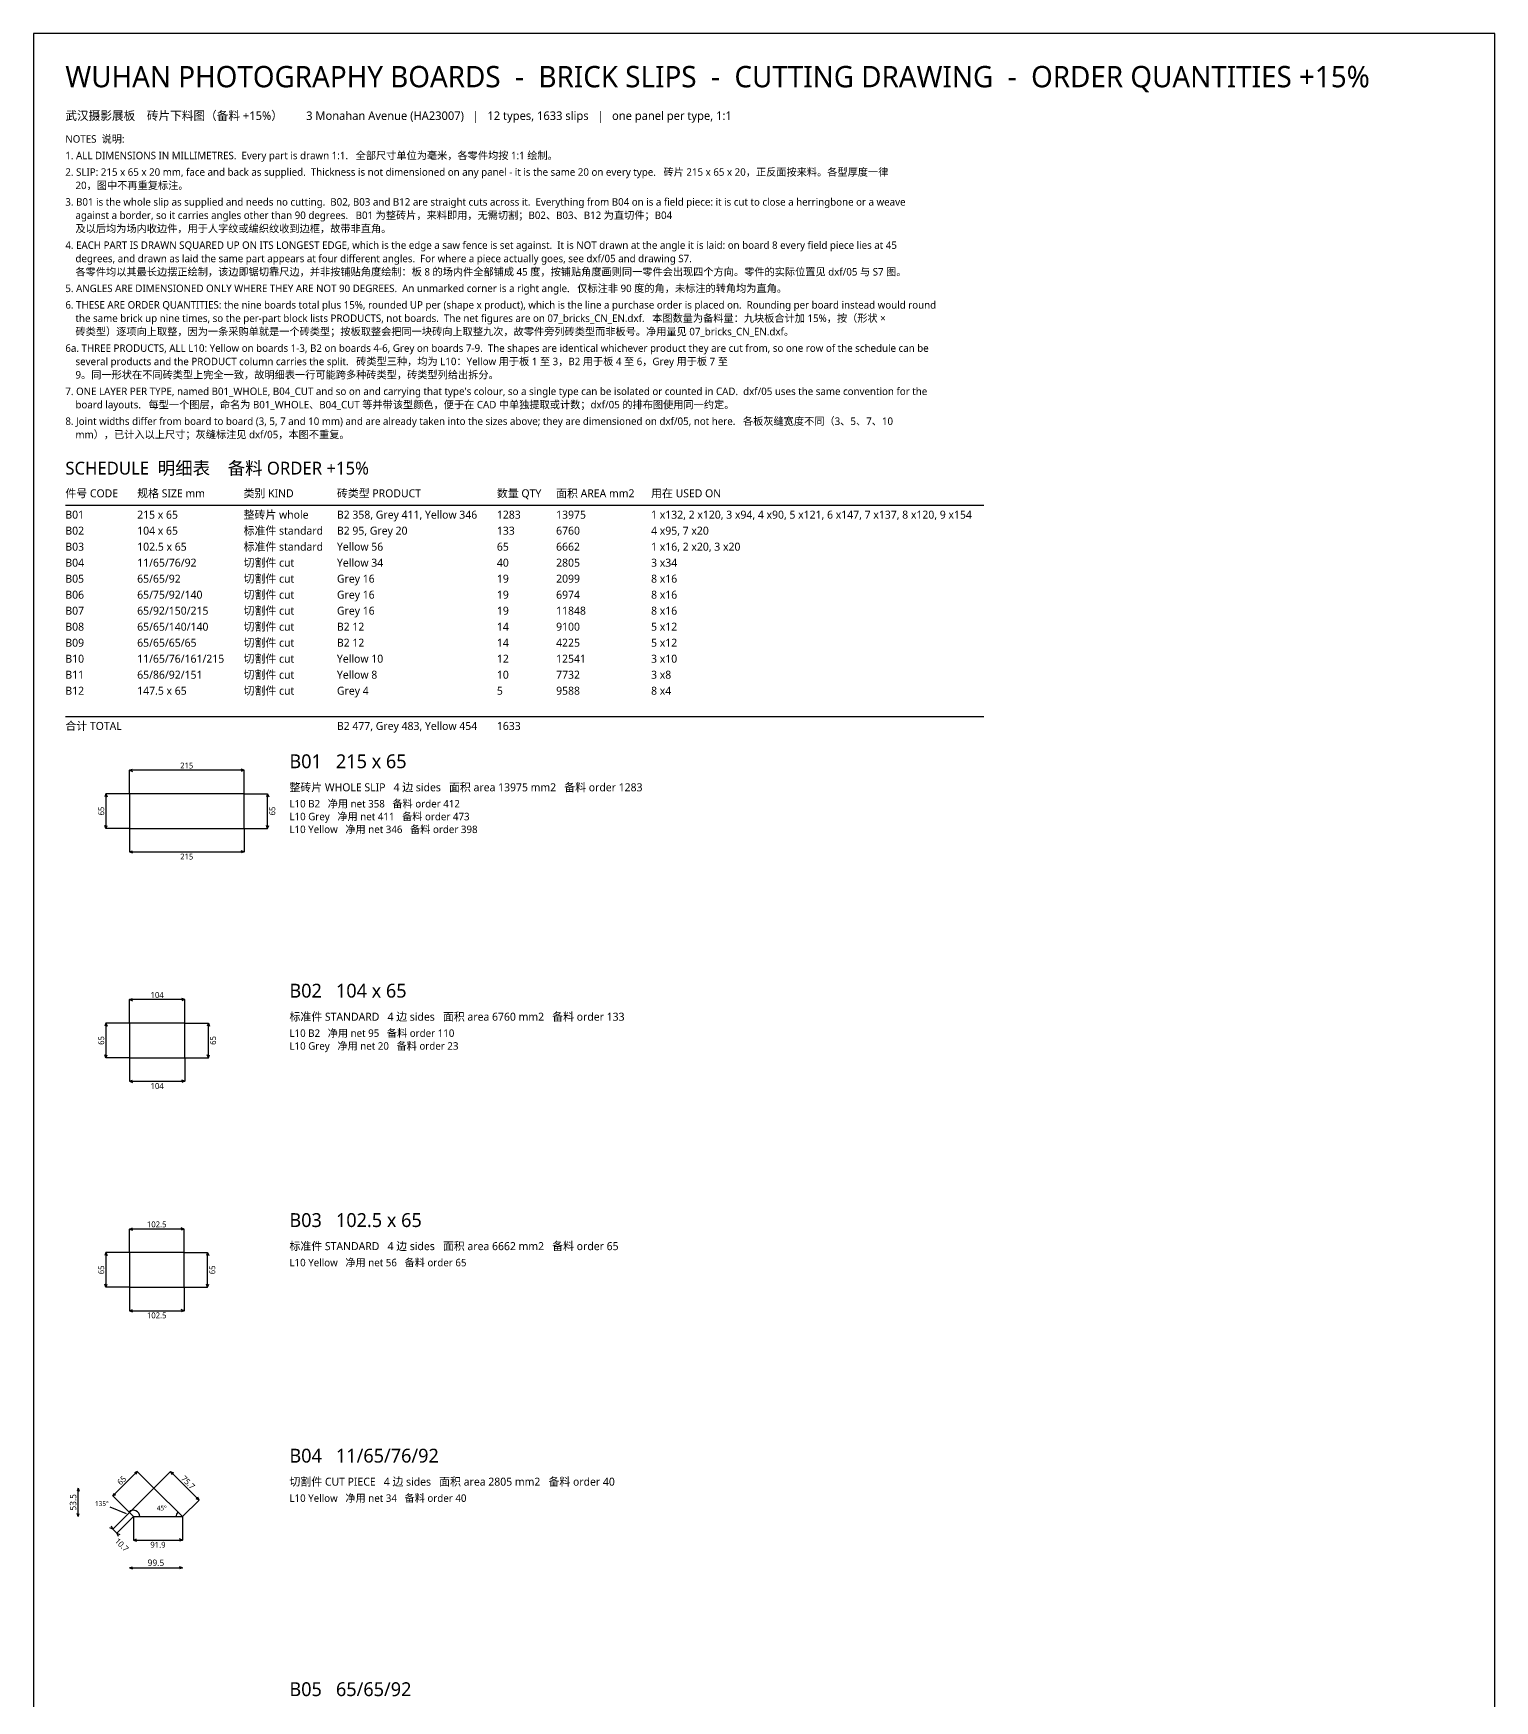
# Model space of a CAD drawing. Header units: millimetres. Extents: x -60 to 2679, y -6229 to 113.
# Drawn here: x -60 to 2679, y -3012 to 113 of the extents above; entities that cross this region are included whole.
import ezdxf
from ezdxf.enums import TextEntityAlignment as Align

# ---------------------------------------------------------------- set-up
doc = ezdxf.new("R2010")
doc.units = ezdxf.units.MM
for name, color, linetype, true_color in [('B01_WHOLE', 7, 'Continuous', 0xb9b7b0), ('B02_STD', 7, 'Continuous', 0x4f7fb5), ('B03_STD', 7, 'Continuous', 0x4f7fb5), ('B04_CUT', 7, 'Continuous', 0xe08a3c)]:
    doc.layers.add(name, color=color, linetype=linetype, true_color=true_color)
for name, color, linetype in [('BORDER', 7, 'Continuous'), ('DIM', 8, 'Continuous'), ('NOTE', 7, 'Continuous'), ('TITLE', 7, 'Continuous'), ('TXT', 7, 'Continuous')]:
    doc.layers.add(name, color=color, linetype=linetype)
doc.styles.add('CN', font='msyh.ttc')

msp = doc.modelspace()

# ---------------------------------------------------------------- linework, layer by layer
at = {"layer": 'B01_WHOLE'}
msp.add_lwpolyline([(335, -1377), (335, -1312), (120, -1312), (120, -1377)], close=True, dxfattribs=at)
at = {"layer": 'B02_STD'}
msp.add_lwpolyline([(224, -1807), (224, -1742), (120, -1742), (120, -1807)], close=True, dxfattribs=at)
at = {"layer": 'B03_STD'}
msp.add_lwpolyline([(120, -2237), (222.5, -2237), (222.5, -2172), (120, -2172)], close=True, dxfattribs=at)
at = {"layer": 'B04_CUT'}
msp.add_lwpolyline([(127.5, -2667), (219.5, -2667), (166, -2613.5), (120, -2659.5)], close=True, dxfattribs=at)
at = {"layer": 'BORDER'}
msp.add_lwpolyline([(-60, -6228.9), (2678.9, -6228.9), (2678.9, 113.1), (-60, 113.1)], close=True, dxfattribs=at)
at = {"layer": 'DIM'}
for p, q in [((0, -771), (1721.6, -771)), ((0, -1167), (1721.6, -1167)), ((120, -1268), (125.6, -1265.9)), ((120, -1312), (120, -1268)), ((335, -1268), (120, -1268)), ((120, -1268), (125.6, -1270.1)), ((335, -1268), (329.4, -1265.9)), ((335, -1268), (329.4, -1270.1)), ((335, -1312), (335, -1268)), ((76, -1312), (73.9, -1317.6)), ((120, -1312), (76, -1312)), ((76, -1312), (76, -1377)), ((76, -1312), (78.1, -1317.6)), ((335, -1312), (379, -1312)), ((379, -1312), (376.9, -1317.6)), ((379, -1377), (379, -1312)), ((379, -1312), (381.1, -1317.6)), ((76, -1377), (73.9, -1371.4)), ((76, -1377), (78.1, -1371.4)), ((379, -1377), (376.9, -1371.4)), ((379, -1377), (381.1, -1371.4)), ((120, -1377), (76, -1377)), ((120, -1377), (120, -1421)), ((335, -1377), (335, -1421)), ((335, -1377), (379, -1377)), ((120, -1421), (125.6, -1418.9)), ((120, -1421), (335, -1421)), ((120, -1421), (125.6, -1423.1)), ((335, -1421), (329.4, -1418.9)), ((335, -1421), (329.4, -1423.1)), ((120, -1698), (125.6, -1695.9)), ((120, -1742), (120, -1698)), ((224, -1698), (120, -1698)), ((120, -1698), (125.6, -1700.1)), ((224, -1698), (218.4, -1695.9)), ((224, -1698), (218.4, -1700.1)), ((224, -1742), (224, -1698)), ((76, -1742), (73.9, -1747.6)), ((120, -1742), (76, -1742)), ((76, -1742), (76, -1807)), ((76, -1742), (78.1, -1747.6)), ((224, -1742), (268, -1742)), ((268, -1742), (265.9, -1747.6)), ((268, -1807), (268, -1742)), ((268, -1742), (270.1, -1747.6)), ((76, -1807), (73.9, -1801.4)), ((76, -1807), (78.1, -1801.4)), ((120, -1807), (76, -1807)), ((120, -1807), (120, -1851)), ((224, -1807), (224, -1851)), ((224, -1807), (268, -1807)), ((268, -1807), (265.9, -1801.4)), ((268, -1807), (270.1, -1801.4)), ((120, -1851), (125.6, -1848.9)), ((120, -1851), (224, -1851)), ((120, -1851), (125.6, -1853.1)), ((224, -1851), (218.4, -1848.9)), ((224, -1851), (218.4, -1853.1)), ((120, -2128), (125.6, -2125.9)), ((120, -2172), (120, -2128)), ((222.5, -2128), (120, -2128)), ((120, -2128), (125.6, -2130.1)), ((222.5, -2128), (216.9, -2125.9)), ((222.5, -2128), (216.9, -2130.1)), ((222.5, -2172), (222.5, -2128)), ((76, -2172), (73.9, -2177.6)), ((120, -2172), (76, -2172)), ((76, -2172), (76, -2237)), ((76, -2172), (78.1, -2177.6)), ((222.5, -2172), (266.5, -2172)), ((266.5, -2172), (264.4, -2177.6)), ((266.5, -2237), (266.5, -2172)), ((266.5, -2172), (268.6, -2177.6)), ((76, -2237), (73.9, -2231.4)), ((76, -2237), (78.1, -2231.4)), ((120, -2237), (76, -2237)), ((120, -2237), (120, -2281)), ((222.5, -2237), (222.5, -2281)), ((222.5, -2237), (266.5, -2237)), ((266.5, -2237), (264.4, -2231.4)), ((266.5, -2237), (268.6, -2231.4)), ((120, -2281), (125.6, -2278.9)), ((120, -2281), (222.5, -2281)), ((120, -2281), (125.6, -2283.1)), ((222.5, -2281), (216.9, -2278.9)), ((222.5, -2281), (216.9, -2283.1)), ((134.8, -2582.4), (88.9, -2628.3)), ((134.8, -2582.4), (129.4, -2584.9)), ((134.8, -2582.4), (132.3, -2587.8)), ((166, -2613.5), (134.8, -2582.4)), ((166, -2613.5), (197.1, -2582.4)), ((250.6, -2635.9), (197.1, -2582.4)), ((197.1, -2582.4), (202.5, -2584.9)), ((197.1, -2582.4), (199.6, -2587.8)), ((24, -2613.5), (21.9, -2619.1)), ((24, -2613.5), (24, -2613.5)), ((24, -2667), (24, -2613.5)), ((24, -2613.5), (26.1, -2619.1)), ((88.9, -2628.3), (91.4, -2622.9)), ((114.6, -2661.6), (84, -2649)), ((88.9, -2628.3), (94.3, -2625.8)), ((120, -2659.5), (88.9, -2628.3)), ((219.5, -2667), (250.6, -2635.9)), ((250.6, -2635.9), (245.1, -2633.4)), ((250.6, -2635.9), (248, -2630.4)), ((24, -2667), (21.9, -2661.4)), ((24, -2667), (26.1, -2661.4)), ((24, -2667), (24, -2667)), ((88.9, -2690.6), (86.4, -2685.1)), ((120, -2659.5), (88.9, -2690.6)), ((127.5, -2667), (96.4, -2698.1)), ((127.5, -2667), (127.5, -2711)), ((219.5, -2667), (219.5, -2711)), ((88.9, -2690.6), (83.4, -2688)), ((88.9, -2690.6), (96.4, -2698.1)), ((96.4, -2698.1), (101.9, -2700.6)), ((96.4, -2698.1), (99, -2703.6)), ((127.5, -2711), (133.2, -2708.9)), ((127.5, -2711), (219.5, -2711)), ((127.5, -2711), (133.2, -2713.1)), ((219.5, -2711), (213.8, -2708.9)), ((219.5, -2711), (213.8, -2713.1)), ((120, -2763), (125.6, -2760.9)), ((120, -2763), (120, -2763)), ((120, -2763), (219.5, -2763)), ((120, -2763), (125.6, -2765.1)), ((219.5, -2763), (213.8, -2760.9)), ((219.5, -2763), (213.8, -2765.1)), ((219.5, -2763), (219.5, -2763))]:
    msp.add_line(p, q, dxfattribs=at)
for centre, start, end in [((127.5, -2667), 0, 135), ((219.5, -2667), 135, 180)]:
    msp.add_arc(centre, 12, start, end, dxfattribs=at)

# ---------------------------------------------------------------- texts
at = {"layer": 'DIM', "style": 'CN'}
for s, height, p in [('215', 11, (227.5, -1259.2)), ('215', 11, (227.5, -1429.8)), ('104', 11, (172, -1689.2)), ('104', 11, (172, -1859.8)), ('102.5', 11, (171.2, -2119.2)), ('102.5', 11, (171.2, -2289.8)), ('135°', 9, (68.4, -2642.5)), ('45°', 9, (180.7, -2650.9)), ('91.9', 11, (173.5, -2719.8)), ('99.5', 12, (169.7, -2753.4))]:
    msp.add_text(s, height=height, dxfattribs=at).set_placement(p, align=Align.MIDDLE_CENTER)
for s, height, rotation, p in [('65', 11, 90, (67.2, -1344.5)), ('65', 11, 90, (387.8, -1344.5)), ('65', 11, 90, (67.2, -1774.5)), ('65', 11, 90, (276.8, -1774.5)), ('65', 11, 90, (67.2, -2204.5)), ('65', 11, 90, (275.3, -2204.5)), ('65', 11, 45, (105.6, -2599.1)), ('75.7', 11, -45, (230, -2602.9)), ('53.5', 12, 90, (14.4, -2640.2))]:
    msp.add_text(s, height=height, rotation=rotation, dxfattribs=at).set_placement(p, align=Align.MIDDLE_CENTER)
msp.add_text('10.7', height=11, rotation=-45, dxfattribs=at).set_placement((95.6, -2709.8), align=Align.MIDDLE_LEFT)
at = {"layer": 'NOTE', "style": 'CN'}
for s, p in [('NOTES  说明:', (0, -96)), ('1. ALL DIMENSIONS IN MILLIMETRES.  Every part is drawn 1:1.   全部尺寸单位为毫米，各零件均按 1:1 绘制。', (0, -127)), ('2. SLIP: 215 x 65 x 20 mm, face and back as supplied.  Thickness is not dimensioned on any panel - it is the same 20 on every type.   砖片 215 x 65 x 20，正反面按来料。各型厚度一律', (0, -158)), ('    20，图中不再重复标注。', (0, -183)), ('3. B01 is the whole slip as supplied and needs no cutting.  B02, B03 and B12 are straight cuts across it.  Everything from B04 on is a field piece: it is cut to close a herringbone or a weave', (0, -214)), ('    against a border, so it carries angles other than 90 degrees.   B01 为整砖片，来料即用，无需切割；B02、B03、B12 为直切件；B04', (0, -239)), ('    及以后均为场内收边件，用于人字纹或编织纹收到边框，故带非直角。', (0, -264)), ('4. EACH PART IS DRAWN SQUARED UP ON ITS LONGEST EDGE, which is the edge a saw fence is set against.  It is NOT drawn at the angle it is laid: on board 8 every field piece lies at 45', (0, -295)), ('    degrees, and drawn as laid the same part appears at four different angles.  For where a piece actually goes, see dxf/05 and drawing S7.  ', (0, -320)), ('    各零件均以其最长边摆正绘制，该边即锯切靠尺边，并非按铺贴角度绘制：板 8 的场内件全部铺成 45 度，按铺贴角度画则同一零件会出现四个方向。零件的实际位置见 dxf/05 与 S7 图。', (0, -345)), ('5. ANGLES ARE DIMENSIONED ONLY WHERE THEY ARE NOT 90 DEGREES.  An unmarked corner is a right angle.   仅标注非 90 度的角，未标注的转角均为直角。', (0, -376)), ('6. THESE ARE ORDER QUANTITIES: the nine boards total plus 15%, rounded UP per (shape x product), which is the line a purchase order is placed on.  Rounding per board instead would round', (0, -407)), ('    the same brick up nine times, so the per-part block lists PRODUCTS, not boards.  The net figures are on 07_bricks_CN_EN.dxf.   本图数量为备料量：九块板合计加 15%，按（形状 ×', (0, -432)), ('    砖类型）逐项向上取整，因为一条采购单就是一个砖类型；按板取整会把同一块砖向上取整九次，故零件旁列砖类型而非板号。净用量见 07_bricks_CN_EN.dxf。', (0, -457)), ('6a. THREE PRODUCTS, ALL L10: Yellow on boards 1-3, B2 on boards 4-6, Grey on boards 7-9.  The shapes are identical whichever product they are cut from, so one row of the schedule can be', (0, -488)), ('    several products and the PRODUCT column carries the split.   砖类型三种，均为 L10：Yellow 用于板 1 至 3，B2 用于板 4 至 6，Grey 用于板 7 至', (0, -513)), ('    9。同一形状在不同砖类型上完全一致，故明细表一行可能跨多种砖类型，砖类型列给出拆分。', (0, -538)), ("7. ONE LAYER PER TYPE, named B01_WHOLE, B04_CUT and so on and carrying that type's colour, so a single type can be isolated or counted in CAD.  dxf/05 uses the same convention for the", (0, -569)), ('    board layouts.   每型一个图层，命名为 B01_WHOLE、B04_CUT 等并带该型颜色，便于在 CAD 中单独提取或计数；dxf/05 的排布图使用同一约定。', (0, -594)), ('8. Joint widths differ from board to board (3, 5, 7 and 10 mm) and are already taken into the sizes above; they are dimensioned on dxf/05, not here.   各板灰缝宽度不同（3、5、7、10', (0, -625)), ('    mm），已计入以上尺寸；灰缝标注见 dxf/05，本图不重复。', (0, -650))]:
    msp.add_text(s, height=14, dxfattribs=at).set_placement(p, align=Align.BOTTOM_LEFT)
at = {"layer": 'TITLE', "style": 'CN'}
for s, height, p in [('WUHAN PHOTOGRAPHY BOARDS  -  BRICK SLIPS  -  CUTTING DRAWING  -  ORDER QUANTITIES +15%', 40, (0, 0)), ('武汉摄影展板\u3000砖片下料图（备料 +15%）\u3000\u30003 Monahan Avenue (HA23007)   |   12 types, 1633 slips   |   one panel per type, 1:1', 16, (0, -54)), ('SCHEDULE  明细表\u3000备料 ORDER +15%', 24, (0, -721)), ('件号 CODE', 15, (0, -761)), ('规格 SIZE mm', 15, (134.6, -761)), ('类别 KIND', 15, (334, -761)), ('砖类型 PRODUCT', 15, (509, -761)), ('数量 QTY', 15, (808.8, -761)), ('面积 AREA mm2', 15, (919.8, -761)), ('用在 USED ON', 15, (1097.8, -761)), ('合计 TOTAL', 15, (0, -1197)), ('B2 477, Grey 483, Yellow 454', 15, (509, -1197)), ('1633', 15, (808.8, -1197)), ('B01   215 x 65', 26, (420, -1272)), ('B02   104 x 65', 26, (420, -1702)), ('B03   102.5 x 65', 26, (420, -2132)), ('B04   11/65/76/92', 26, (420, -2573.5)), ('B05   65/65/92', 26, (420, -3011.2))]:
    msp.add_text(s, height=height, dxfattribs=at).set_placement(p, align=Align.BOTTOM_LEFT)
at = {"layer": 'TXT', "style": 'CN'}
for s, height, p in [('整砖片 whole', 15, (334, -801)), ('B2 358, Grey 411, Yellow 346', 15, (509, -801)), ('B01', 15, (0, -801)), ('B02', 15, (0, -831)), ('215 x 65', 15, (134.6, -801)), ('104 x 65', 15, (134.6, -831)), ('标准件 standard', 15, (334, -831)), ('B2 95, Grey 20', 15, (509, -831)), ('1283', 15, (808.8, -801)), ('133', 15, (808.8, -831)), ('6760', 15, (919.8, -831)), ('13975', 15, (919.8, -801)), ('4 x95, 7 x20', 15, (1097.8, -831)), ('1 x132, 2 x120, 3 x94, 4 x90, 5 x121, 6 x147, 7 x137, 8 x120, 9 x154', 15, (1097.8, -801)), ('B03', 15, (0, -861)), ('102.5 x 65', 15, (134.6, -861)), ('标准件 standard', 15, (334, -861)), ('Yellow 56', 15, (509, -861)), ('65', 15, (808.8, -861)), ('6662', 15, (919.8, -861)), ('1 x16, 2 x20, 3 x20', 15, (1097.8, -861)), ('B04', 15, (0, -891)), ('11/65/76/92', 15, (134.6, -891)), ('切割件 cut', 15, (334, -891)), ('Yellow 34', 15, (509, -891)), ('40', 15, (808.8, -891)), ('2805', 15, (919.8, -891)), ('3 x34', 15, (1097.8, -891)), ('B05', 15, (0, -921)), ('65/65/92', 15, (134.6, -921)), ('切割件 cut', 15, (334, -921)), ('Grey 16', 15, (509, -921)), ('19', 15, (808.8, -921)), ('2099', 15, (919.8, -921)), ('8 x16', 15, (1097.8, -921)), ('B06', 15, (0, -951)), ('65/75/92/140', 15, (134.6, -951)), ('切割件 cut', 15, (334, -951)), ('Grey 16', 15, (509, -951)), ('19', 15, (808.8, -951)), ('6974', 15, (919.8, -951)), ('8 x16', 15, (1097.8, -951)), ('B07', 15, (0, -981)), ('65/92/150/215', 15, (134.6, -981)), ('切割件 cut', 15, (334, -981)), ('Grey 16', 15, (509, -981)), ('19', 15, (808.8, -981)), ('11848', 15, (919.8, -981)), ('8 x16', 15, (1097.8, -981)), ('B08', 15, (0, -1011)), ('65/65/140/140', 15, (134.6, -1011)), ('切割件 cut', 15, (334, -1011)), ('B2 12', 15, (509, -1011)), ('14', 15, (808.8, -1011)), ('9100', 15, (919.8, -1011)), ('5 x12', 15, (1097.8, -1011)), ('B09', 15, (0, -1041)), ('65/65/65/65', 15, (134.6, -1041)), ('切割件 cut', 15, (334, -1041)), ('B2 12', 15, (509, -1041)), ('14', 15, (808.8, -1041)), ('4225', 15, (919.8, -1041)), ('5 x12', 15, (1097.8, -1041)), ('B10', 15, (0, -1071)), ('11/65/76/161/215', 15, (134.6, -1071)), ('切割件 cut', 15, (334, -1071)), ('Yellow 10', 15, (509, -1071)), ('12', 15, (808.8, -1071)), ('12541', 15, (919.8, -1071)), ('3 x10', 15, (1097.8, -1071)), ('B11', 15, (0, -1101)), ('65/86/92/151', 15, (134.6, -1101)), ('切割件 cut', 15, (334, -1101)), ('Yellow 8', 15, (509, -1101)), ('10', 15, (808.8, -1101)), ('7732', 15, (919.8, -1101)), ('3 x8', 15, (1097.8, -1101)), ('B12', 15, (0, -1131)), ('147.5 x 65', 15, (134.6, -1131)), ('切割件 cut', 15, (334, -1131)), ('Grey 4', 15, (509, -1131)), ('5', 15, (808.8, -1131)), ('9588', 15, (919.8, -1131)), ('8 x4', 15, (1097.8, -1131)), ('整砖片 WHOLE SLIP   4 边 sides   面积 area 13975 mm2   备料 order 1283', 15, (420, -1312)), ('L10 B2   净用 net 358   备料 order 412', 14, (420, -1342)), ('L10 Grey   净用 net 411   备料 order 473', 14, (420, -1366)), ('L10 Yellow   净用 net 346   备料 order 398', 14, (420, -1390)), ('标准件 STANDARD   4 边 sides   面积 area 6760 mm2   备料 order 133', 15, (420, -1742)), ('L10 B2   净用 net 95   备料 order 110', 14, (420, -1772)), ('L10 Grey   净用 net 20   备料 order 23', 14, (420, -1796)), ('标准件 STANDARD   4 边 sides   面积 area 6662 mm2   备料 order 65', 15, (420, -2172)), ('L10 Yellow   净用 net 56   备料 order 65', 14, (420, -2202)), ('切割件 CUT PIECE   4 边 sides   面积 area 2805 mm2   备料 order 40', 15, (420, -2613.5)), ('L10 Yellow   净用 net 34   备料 order 40', 14, (420, -2643.5))]:
    msp.add_text(s, height=height, dxfattribs=at).set_placement(p, align=Align.BOTTOM_LEFT)

doc.saveas('drawing.dxf')
